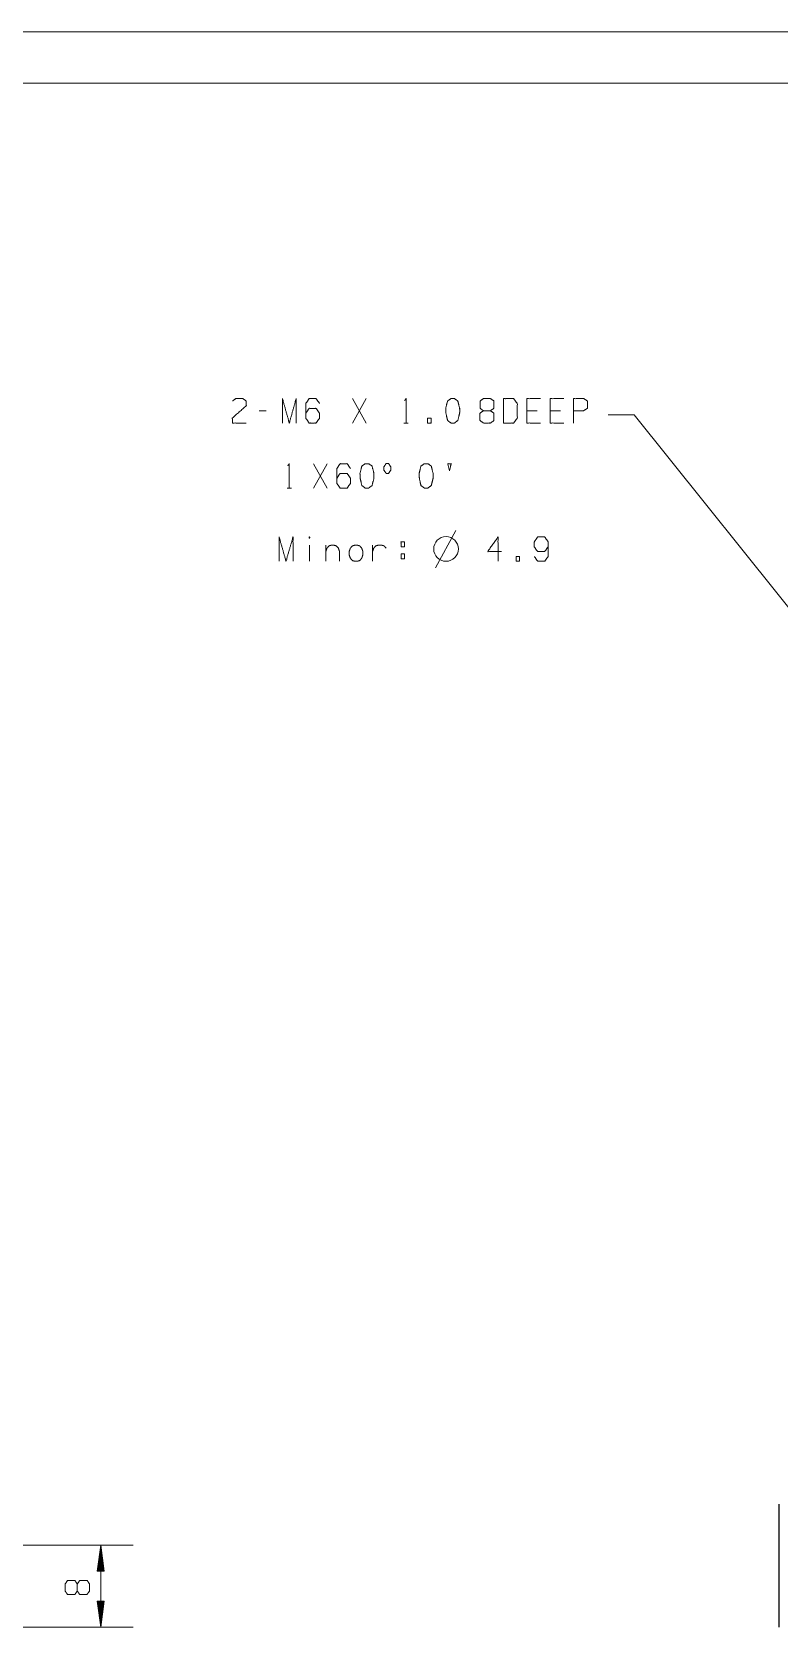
# Model space of a CAD drawing. Header units: millimetres. Extents: x 0 to 420, y 0 to 297.
# Drawn here: x 228.3 to 301.2, y 141.4 to 297 of the extents above; entities that cross this region are included whole.
import ezdxf

# ---------------------------------------------------------------- set-up
doc = ezdxf.new("R2010")
doc.units = ezdxf.units.MM
doc.layers.add('1', color=7, linetype='Continuous', true_color=0xffffff)

msp = doc.modelspace()

# ---------------------------------------------------------------- linework, layer by layer
at = {"layer": '1', "color": 132, "linetype": 'Continuous', "lineweight": 18}
for p, q in [((420, 297), (0, 297)), ((415, 292), (25, 292))]:
    msp.add_line(p, q, dxfattribs=at)
at = {"layer": '1', "color": 95, "linetype": 'Continuous', "lineweight": 18}
for p, q in [((251.15, 260.04), (250.48, 260.04)), ((260.91, 258.84), (259.57, 261.22)), ((259.57, 258.84), (260.91, 261.22)), ((277.58, 260.04), (276.57, 260.04)), ((279.85, 260.04), (278.85, 260.04)), ((264.58, 258.84), (265.01, 258.84)), ((257.11, 252.49), (255.76, 254.87)), ((255.76, 252.49), (257.11, 254.87)), ((253.2, 252.49), (253.62, 252.49)), ((267.66, 244.71), (269.66, 248.36)), ((255.37, 246.92), (255.37, 245.35)), ((256.98, 246.92), (256.98, 245.35)), ((261.53, 245.35), (261.53, 246.92)), ((264.3, 246.07), (264.64, 246.07)), ((264.3, 246.07), (264.3, 245.6))]:
    msp.add_line(p, q, dxfattribs=at)
at = {"layer": '1', "color": 13, "linetype": 'Continuous', "lineweight": 18}
for p, q in [((287.03, 259.65), (284.49, 259.65)), ((319.15, 219.47), (287.03, 259.65)), ((221.14, 149.36), (238.2, 149.36)), ((235.02, 149.36), (234.69, 146.82)), ((234.85, 146.82), (234.85, 148.01)), ((234.9, 146.82), (234.9, 148.39)), ((234.95, 146.82), (234.95, 148.78)), ((235, 146.82), (235, 149.16)), ((235.36, 146.82), (235.02, 149.36)), ((235.02, 141.36), (235.02, 149.36)), ((235.05, 146.82), (235.05, 149.16)), ((235.1, 146.82), (235.1, 148.78)), ((235.15, 146.82), (235.15, 148.39)), ((235.2, 146.82), (235.2, 148.01)), ((234.69, 146.82), (234.69, 146.85)), ((234.69, 146.82), (234.69, 146.85)), ((234.69, 146.82), (235.36, 146.82)), ((234.74, 146.82), (234.74, 147.23)), ((234.8, 146.82), (234.8, 147.62)), ((235.25, 146.82), (235.25, 147.62)), ((235.3, 146.82), (235.3, 147.23)), ((235.35, 146.82), (235.35, 146.85)), ((235.35, 146.82), (235.35, 146.85)), ((234.69, 143.9), (234.69, 143.86)), ((234.69, 143.9), (234.69, 143.86)), ((234.69, 143.9), (235.02, 141.36)), ((235.36, 143.9), (234.69, 143.9)), ((234.74, 143.9), (234.74, 143.48)), ((234.8, 143.9), (234.8, 143.09)), ((234.85, 143.9), (234.85, 142.71)), ((234.9, 143.9), (234.9, 142.32)), ((234.95, 143.9), (234.95, 141.93)), ((235, 143.9), (235, 141.55)), ((235.02, 141.36), (235.36, 143.9)), ((235.05, 143.9), (235.05, 141.55)), ((235.1, 143.9), (235.1, 141.93)), ((235.15, 143.9), (235.15, 142.32)), ((235.2, 143.9), (235.2, 142.71)), ((235.25, 143.9), (235.25, 143.09)), ((235.3, 143.9), (235.3, 143.48)), ((235.35, 143.9), (235.35, 143.86)), ((235.35, 143.9), (235.35, 143.86)), ((221.14, 141.36), (238.2, 141.36))]:
    msp.add_line(p, q, dxfattribs=at)
at = {"layer": '1', "color": 95, "linetype": 'Continuous', "lineweight": 18}
msp.add_circle((268.69, 246.55), 1.2, dxfattribs=at)
for points, knots in [([(247.87, 260.99), (248.19, 261.22), (248.88, 261.22), (249.21, 260.99), (249.21, 260.52), (247.85, 259.32), (247.87, 258.84), (249.21, 258.84)], [0, 0, 0.069694, 0.192979, 0.265274, 0.350226, 0.674741, 0.759752, 1, 1]), ([(252.74, 258.84), (252.74, 261.22), (253.41, 258.84), (254.08, 261.22), (254.08, 258.84)], [0, 0, 0.245192, 0.5, 0.754808, 1, 1]), ([(255.02, 259.79), (255.34, 260.27), (256.02, 260.27), (256.36, 259.79), (256.36, 259.32), (256.02, 258.84), (255.34, 258.84), (255.02, 259.32), (255.02, 260.74), (255.34, 261.22), (256.02, 261.22), (256.36, 260.74)], [0, 0, 0.076962, 0.169762, 0.248072, 0.312019, 0.390329, 0.48313, 0.560091, 0.751928, 0.828889, 0.921689, 1, 1]), ([(264.65, 261.02), (264.79, 261.22), (264.79, 258.84)], [0, 0, 0.093488, 1, 1]), ([(269.51, 258.84), (269.84, 259.09), (270.02, 259.79), (270.02, 260.27), (269.84, 260.99), (269.51, 261.22), (269.17, 261.22), (268.84, 260.99), (268.66, 260.27), (268.68, 259.79), (268.84, 259.09), (269.17, 258.84), (269.51, 258.84)], [0, 0, 0.067524, 0.183971, 0.260582, 0.380942, 0.446139, 0.500306, 0.565503, 0.685863, 0.762527, 0.87831, 0.945833, 1, 1]), ([(272.33, 260.04), (272.02, 260.27), (272.02, 260.99), (272.33, 261.22), (273.02, 261.22), (273.36, 260.99), (273.36, 260.27), (273.02, 260.04), (272.33, 260.04), (272, 259.79), (272, 259.09), (272.33, 258.84), (273.02, 258.84), (273.36, 259.07), (273.36, 259.79), (273.02, 260.04)], [0, 0, 0.047574, 0.136086, 0.183661, 0.267817, 0.317167, 0.405679, 0.455028, 0.539185, 0.590297, 0.675758, 0.726871, 0.811028, 0.860377, 0.948889, 1, 1]), ([(274.29, 258.84), (275.28, 258.84), (275.64, 259.32), (275.64, 260.74), (275.28, 261.22), (274.29, 261.22), (274.29, 258.84)], [0, 0, 0.142134, 0.22716, 0.431791, 0.516817, 0.658951, 1, 1]), ([(277.91, 258.84), (276.57, 258.84), (276.57, 261.22), (277.91, 261.22)], [0, 0, 0.265391, 0.734609, 1, 1]), ([(280.19, 258.84), (278.85, 258.84), (278.85, 261.22), (280.19, 261.22)], [0, 0, 0.265391, 0.734609, 1, 1]), ([(281.12, 258.84), (281.12, 261.22), (282.13, 261.22), (282.47, 260.99), (282.47, 260.27), (282.11, 260.04), (281.12, 260.04)], [0, 0, 0.401145, 0.571313, 0.639588, 0.762043, 0.832817, 1, 1]), ([(266.89, 258.84), (267.23, 258.84), (267.23, 259.32), (266.89, 259.32), (266.89, 258.84)], [0, 0, 0.207095, 0.5, 0.707095, 1, 1]), ([(253.27, 254.67), (253.41, 254.87), (253.41, 252.49)], [0, 0, 0.093488, 1, 1]), ([(258.04, 253.44), (258.36, 253.92), (259.05, 253.92), (259.38, 253.44), (259.38, 252.97), (259.05, 252.49), (258.36, 252.49), (258.04, 252.97), (258.04, 254.39), (258.36, 254.87), (259.05, 254.87), (259.38, 254.39)], [0, 0, 0.076963, 0.169761, 0.248072, 0.312019, 0.390329, 0.483127, 0.560091, 0.751928, 0.828891, 0.921689, 1, 1]), ([(261.15, 252.49), (261.48, 252.74), (261.66, 253.44), (261.66, 253.92), (261.48, 254.64), (261.15, 254.87), (260.81, 254.87), (260.48, 254.64), (260.3, 253.92), (260.32, 253.44), (260.48, 252.74), (260.81, 252.49), (261.15, 252.49)], [0, 0, 0.067526, 0.183973, 0.260583, 0.380942, 0.446142, 0.500305, 0.565505, 0.685864, 0.762528, 0.878311, 0.945837, 1, 1]), ([(262.86, 253.92), (263.09, 253.92), (263.3, 254.24), (263.3, 254.57), (263.09, 254.89), (262.86, 254.89), (262.63, 254.57), (262.63, 254.24), (262.86, 253.92)], [0, 0, 0.08568, 0.230393, 0.351582, 0.496296, 0.581975, 0.730393, 0.851582, 1, 1]), ([(266.92, 252.49), (267.25, 252.74), (267.43, 253.44), (267.43, 253.92), (267.25, 254.64), (266.92, 254.87), (266.58, 254.87), (266.24, 254.64), (266.07, 253.92), (266.09, 253.44), (266.24, 252.74), (266.58, 252.49), (266.92, 252.49)], [0, 0, 0.067526, 0.183973, 0.260584, 0.380944, 0.446143, 0.500306, 0.565506, 0.685865, 0.762529, 0.878311, 0.945837, 1, 1]), ([(269.03, 254.17), (268.86, 254.87), (269.19, 254.87), (269.03, 254.17)], [0, 0, 0.406593, 0.595729, 1, 1]), ([(252.42, 245.35), (252.42, 247.72), (253.09, 245.35), (253.77, 247.72), (253.77, 245.35)], [0, 0, 0.245192, 0.5, 0.754808, 1, 1]), ([(255.37, 247.57), (255.41, 247.67), (255.37, 247.75), (255.34, 247.67), (255.37, 247.57)], [0, 0, 0.280642, 0.5, 0.719358, 1, 1]), ([(274.09, 246.3), (272.75, 246.3), (273.76, 247.72), (273.76, 245.35)], [0, 0, 0.24587, 0.565296, 1, 1]), ([(277.3, 245.82), (277.62, 245.35), (278.31, 245.35), (278.65, 245.82), (278.65, 247.25), (278.31, 247.72), (277.62, 247.72), (277.3, 247.25), (277.28, 246.77), (277.62, 246.3), (278.31, 246.3), (278.65, 246.77)], [0, 0, 0.076856, 0.169525, 0.247727, 0.439297, 0.517499, 0.610168, 0.687024, 0.750926, 0.829129, 0.921798, 1, 1]), ([(256.98, 246.32), (257.08, 246.62), (257.28, 246.85), (257.52, 246.92), (257.75, 246.92), (258, 246.85), (258.2, 246.62), (258.3, 246.32), (258.3, 245.35)], [0, 0, 0.107757, 0.208455, 0.296013, 0.373823, 0.461381, 0.56208, 0.669834, 1, 1]), ([(259.36, 245.65), (259.55, 245.42), (259.8, 245.35), (260.03, 245.35), (260.28, 245.42), (260.47, 245.65), (260.58, 245.97), (260.58, 246.32), (260.47, 246.62), (260.28, 246.85), (260.03, 246.92), (259.8, 246.92), (259.55, 246.85), (259.36, 246.62), (259.25, 246.32), (259.25, 245.97), (259.36, 245.65)], [0, 0, 0.063224, 0.118197, 0.16705, 0.222023, 0.285247, 0.357932, 0.432345, 0.499999, 0.563222, 0.618196, 0.667049, 0.722022, 0.785246, 0.852901, 0.927314, 1, 1]), ([(261.53, 246.32), (261.64, 246.62), (261.83, 246.85), (262.08, 246.92), (262.41, 246.92), (262.66, 246.85), (262.85, 246.62)], [0, 0, 0.180193, 0.348587, 0.495007, 0.685186, 0.831606, 1, 1]), ([(264.3, 246.77), (264.3, 247.25), (264.64, 247.25), (264.64, 246.77), (264.3, 246.77)], [0, 0, 0.29291, 0.5, 0.79291, 1, 1]), ([(264.64, 246.07), (264.64, 245.6), (264.3, 245.6)], [0, 0, 0.585821, 1, 1]), ([(275.52, 245.35), (275.86, 245.35), (275.86, 245.82), (275.52, 245.82), (275.52, 245.35)], [0, 0, 0.207095, 0.5, 0.707095, 1, 1]), ([(232.73, 144.87), (232.51, 144.55), (231.78, 144.55), (231.56, 144.87), (231.56, 145.56), (231.78, 145.9), (232.51, 145.9), (232.73, 145.56), (232.73, 144.87), (232.98, 144.54), (233.68, 144.54), (233.93, 144.87), (233.93, 145.56), (233.71, 145.9), (232.98, 145.9), (232.73, 145.56)], [0, 0, 0.047573, 0.136085, 0.183658, 0.267814, 0.317165, 0.405677, 0.455027, 0.539184, 0.590297, 0.675755, 0.726868, 0.811024, 0.860375, 0.948887, 1, 1])]:
    msp.add_open_spline(points, degree=1, knots=knots, dxfattribs=at)
at = {"layer": '1', "color": 30, "linetype": 'Continuous', "lineweight": 25}
msp.add_open_spline([(301.16, 141.36), (301.16, 141.76), (301.16, 142.96), (301.16, 144.87), (301.16, 147.36), (301.16, 148.76), (301.16, 151.79), (301.16, 153.36)], degree=1, knots=[0, 0, 0.034074, 0.133975, 0.292893, 0.5, 0.617316, 0.869474, 1, 1], dxfattribs=at)

doc.saveas('drawing.dxf')
